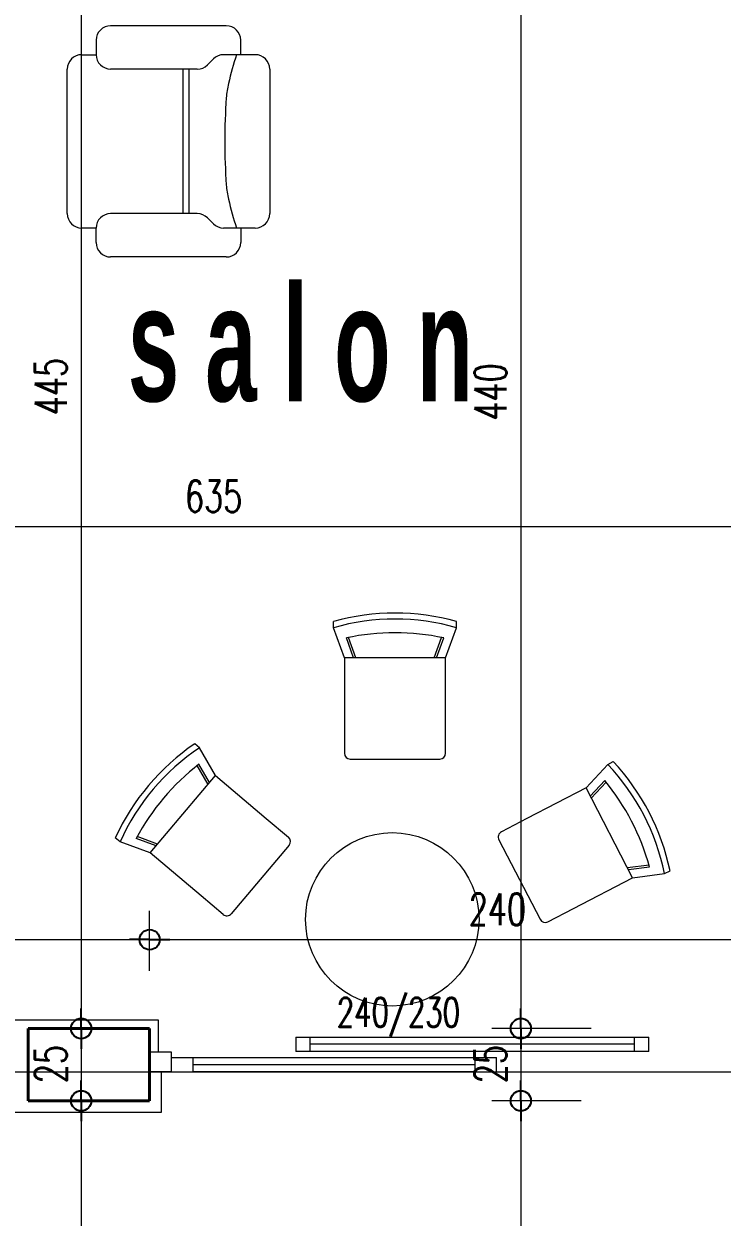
# Model space of a CAD drawing. Header units: millimetres. Extents: x 2016.56 to 2021.8, y 13721.83 to 13722.48.
# Drawn here: x 2017.7826 to 2017.8309, y 13722.0317 to 13722.1143 of the extents above; entities that cross this region are included whole.
import ezdxf

# ---------------------------------------------------------------- set-up
doc = ezdxf.new("R2010")
doc.units = ezdxf.units.MM
doc.linetypes.add('ACAD_ISO04W100', pattern=[30, 24, -3, 0, -3])
doc.layers.get('0').update_dxf_attribs({"lineweight": 20})
for name, color, linetype, lineweight in [('aks', 1, 'Continuous', 9), ('DH', 7, 'Continuous', 20), ('DUVAR', 4, 'Continuous', 40), ('DV', 7, 'Continuous', 20), ('PENCERE', 3, 'Continuous', 13), ('SIVA', 7, 'Continuous', 20), ('TEFRİŞ', 11, 'Continuous', 9), ('TEXT', 7, 'Continuous', 20)]:
    doc.layers.add(name, color=color, linetype=linetype, lineweight=lineweight)
doc.styles.get("Standard").update_dxf_attribs({"font": 'txt.shx', "width": 0.7, "height": 11})
doc.styles.add('style1', font='swisscbo.ttf', dxfattribs={"width": 0.75, "height": 11})

msp = doc.modelspace()

# ---------------------------------------------------------------- linework, layer by layer
for p, q in [((2017.796592881889, 13722.11418803751), (2017.788592881889, 13722.11418803751)), ((2017.787592881889, 13722.11318803751), (2017.787592881889, 13722.11218803751)), ((2017.797592881889, 13722.11218803751), (2017.797592881889, 13722.11318803751)), ((2017.786592881889, 13722.11218803751), (2017.787592881889, 13722.11218803751)), ((2017.798592881889, 13722.11218803751), (2017.796407095451, 13722.11218803751)), ((2017.785592881889, 13722.10118803751), (2017.785592881889, 13722.11118803751)), ((2017.794578668326, 13722.11118803751), (2017.788592881889, 13722.11118803751)), ((2017.793592881889, 13722.11118803751), (2017.793592881889, 13722.10118803751)), ((2017.793992881889, 13722.11118803751), (2017.793992881889, 13722.10118803751)), ((2017.795285775108, 13722.11148093073), (2017.79569998867, 13722.11189514429)), ((2017.799592881889, 13722.11118803751), (2017.799592881889, 13722.10118803751)), ((2017.794578668326, 13722.10118803751), (2017.788592881889, 13722.10118803751)), ((2017.795285775108, 13722.10089514429), (2017.79569998867, 13722.10048093073)), ((2017.787592881889, 13722.10018803751), (2017.786592881889, 13722.10018803751)), ((2017.787592881889, 13722.09918803751), (2017.787592881889, 13722.10018803751)), ((2017.798592881889, 13722.10018803751), (2017.796407095451, 13722.10018803751)), ((2017.797592881889, 13722.10018803751), (2017.797592881889, 13722.09918803751)), ((2017.796592881889, 13722.09818803751), (2017.788592881889, 13722.09818803751))]:
    msp.add_line(p, q)
at = {"color": 0, "lineweight": -2}
for p, q in [((2017.791290658595, 13722.05094238713), (2017.789890658595, 13722.05094238713)), ((2017.791290658595, 13722.05094238713), (2017.792690658595, 13722.05094238713)), ((2017.786555494502, 13722.04478914312), (2017.786555494502, 13722.04618914312)), ((2017.816969328937, 13722.04478914312), (2017.816969328937, 13722.04618914312)), ((2017.786555494502, 13722.04478914312), (2017.786555494502, 13722.04338914312)), ((2017.816969328937, 13722.04478914312), (2017.816969328937, 13722.04338914312)), ((2017.786555494502, 13722.03978914312), (2017.786555494502, 13722.04118914312)), ((2017.816969328937, 13722.03978914312), (2017.816969328937, 13722.04118914312)), ((2017.786555494502, 13722.03978914312), (2017.786555494502, 13722.03838914312)), ((2017.816969328937, 13722.03978914312), (2017.816969328937, 13722.03838914312))]:
    msp.add_line(p, q, dxfattribs=at)
for centre in [(2017.791290658595, 13722.05094238713), (2017.791290658595, 13722.05094238713), (2017.786555494502, 13722.04478914312), (2017.786555494502, 13722.04478914312), (2017.816969328937, 13722.04478914312), (2017.816969328937, 13722.04478914312), (2017.786555494502, 13722.03978914312), (2017.786555494502, 13722.03978914312), (2017.816969328937, 13722.03978914312), (2017.816969328937, 13722.03978914312)]:
    msp.add_circle(centre, 0.0007, dxfattribs=at)
for centre, radius, start, end in [((2017.788592881889, 13722.11318803751), 0.001, 90, 180), ((2017.796592881889, 13722.11318803751), 0.001, 0, 90), ((2017.786592881889, 13722.11118803751), 0.001, 90, 180), ((2017.788592881889, 13722.11218803751), 0.001, 180, 270), ((2017.796407095451, 13722.11118803751), 0.001, 90, 134.9999999078813), ((2017.822608666384, 13722.10411815172), 0.02656850674844015, 162.3176980427559, 166.7756578895289), ((2017.798592881889, 13722.11118803751), 0.001, 0, 90), ((2017.794578668326, 13722.11218803751), 0.001, 270, 314.9999999078813), ((2017.80290893141, 13722.10874751352), 0.006332139765410384, 166.7756578895289, 175.9145895764534), ((2017.838743410827, 13722.10618803751), 0.04225790812895719, 175.9145895764534, 180), ((2017.838743410827, 13722.10618803751), 0.04225790812896448, 180, 184.0854104235466), ((2017.80290893141, 13722.1036285615), 0.006332139765411811, 184.0854104235466, 193.2243421104711), ((2017.822608666384, 13722.1082579233), 0.02656850674841561, 193.2243421104711, 197.6823019572441), ((2017.786592881889, 13722.10118803751), 0.001, 180, 270), ((2017.788592881889, 13722.10018803751), 0.001, 90, 180), ((2017.794578668326, 13722.10018803751), 0.001, 45.00000009211871, 90), ((2017.796407095451, 13722.10118803751), 0.001, 225.0000000921187, 270), ((2017.798592881889, 13722.10118803751), 0.001, 270, 0), ((2017.788592881889, 13722.09918803751), 0.001, 180, 270), ((2017.796592881889, 13722.09918803751), 0.001, 270, 0)]:
    msp.add_arc(centre, radius, start, end)
at = {"layer": 'aks', "linetype": 'ACAD_ISO04W100', "ltscale": 2}
msp.add_line((2017.678471498505, 13722.04178914312), (2018.212109818685, 13722.04178914312), dxfattribs=at)
at = {"layer": 'DH'}
for p, q in [((2017.733690658595, 13722.07952882276), (2017.857890658595, 13722.07952882276)), ((2017.759690658595, 13722.05094238713), (2017.789890658595, 13722.05094238713)), ((2017.792690658595, 13722.05094238713), (2017.837890658595, 13722.05094238713))]:
    msp.add_line(p, q, dxfattribs=at)
at = {"layer": 'DH', "lineweight": 20}
msp.add_line((2017.791290658595, 13722.04878914312), (2017.791290658595, 13722.05294238713), dxfattribs=at)
msp.add_line((2017.791290658595, 13722.04878914312), (2017.791290658595, 13722.05294238713), dxfattribs=at)
at = {"layer": 'DUVAR'}
for p, q in [((2017.782890658595, 13722.04478914312), (2017.791290658595, 13722.04478914312)), ((2017.782890658595, 13722.04478914312), (2017.782890658595, 13722.03978914312)), ((2017.791290658595, 13722.03978914312), (2017.791290658595, 13722.04478914312)), ((2017.782890658595, 13722.03978914312), (2017.791290658595, 13722.03978914312))]:
    msp.add_line(p, q, dxfattribs=at)
at = {"layer": 'DV'}
for p, q in [((2017.786555494502, 13722.13238914312), (2017.786555494502, 13722.04618914312)), ((2017.816969328937, 13722.13138914312), (2017.816969328937, 13722.04618914312)), ((2017.786555494502, 13722.04338914312), (2017.786555494502, 13722.04118914312)), ((2017.816969328937, 13722.04338914312), (2017.816969328937, 13722.04118914312)), ((2017.786555494502, 13722.03838914312), (2017.786555494502, 13721.99918914312)), ((2017.816969328937, 13722.03838914312), (2017.816969328937, 13721.99918914312))]:
    msp.add_line(p, q, dxfattribs=at)
at = {"layer": 'DV', "lineweight": 20}
for p, q in [((2017.787290658595, 13722.04478914312), (2017.784555494502, 13722.04478914312)), ((2017.787290658595, 13722.04478914312), (2017.784555494502, 13722.04478914312)), ((2017.821830076418, 13722.04478914312), (2017.814969328937, 13722.04478914312)), ((2017.821830076418, 13722.04478914312), (2017.814969328937, 13722.04478914312)), ((2017.787290658595, 13722.03978914312), (2017.784555494502, 13722.03978914312)), ((2017.787290658595, 13722.03978914312), (2017.784555494502, 13722.03978914312)), ((2017.821129993766, 13722.03978914312), (2017.814969328937, 13722.03978914312)), ((2017.821129993766, 13722.03978914312), (2017.814969328937, 13722.03978914312))]:
    msp.add_line(p, q, dxfattribs=at)
at = {"layer": 'PENCERE', "extrusion": (-2.96739112798061e-20, 1.224606317870375e-16, -1)}
for p, q in [((2017.801406481746, 13722.04420404764), (2017.80140672406, 13722.04320404764)), ((2017.802386278798, 13722.04320404764), (2017.802386036484, 13722.04420404761)), ((2017.824830318761, 13722.04320404764), (2017.824830076447, 13722.04420404761))]:
    msp.add_line(p, q, dxfattribs=at)
at = {"layer": 'PENCERE'}
for p, q in [((2017.801406481746, 13722.04420404764), (2017.825830076418, 13722.04420404764)), ((2017.824830198366, 13722.04370404764), (2017.802386278798, 13722.04370404764)), ((2017.825830076418, 13722.04320404764), (2017.825830076418, 13722.04420404764)), ((2017.791290658595, 13722.04318914312), (2017.792790658595, 13722.04318914312)), ((2017.792790658595, 13722.04318914312), (2017.792790658595, 13722.04178914312)), ((2017.792790658595, 13722.04278914312), (2017.792790658595, 13722.04178914312)), ((2017.792790658595, 13722.04278914312), (2017.794290658595, 13722.04278914312)), ((2017.794290658595, 13722.04178914312), (2017.794290658595, 13722.04278914312)), ((2017.794290658595, 13722.04278914312), (2017.813790658595, 13722.04278914312)), ((2017.825830076418, 13722.04320404764), (2017.80140672406, 13722.04320404764)), ((2017.813790658595, 13722.04278914312), (2017.815290658595, 13722.04278914312)), ((2017.813790658595, 13722.04278914312), (2017.813790658595, 13722.04178914312)), ((2017.815290658595, 13722.04178914312), (2017.815290658595, 13722.04278914312)), ((2017.792790658595, 13722.04178914312), (2017.791290658595, 13722.04178914312)), ((2017.792790658595, 13722.04178914312), (2017.794290658595, 13722.04178914312)), ((2017.813790658595, 13722.04228914312), (2017.794290658595, 13722.04228914312)), ((2017.813790658595, 13722.04178914312), (2017.794290658595, 13722.04178914312)), ((2017.813790658595, 13722.04178914312), (2017.815290658595, 13722.04178914312))]:
    msp.add_line(p, q, dxfattribs=at)
at = {"layer": 'SIVA'}
for p, q in [((2017.757690658595, 13722.04538914312), (2017.791890658595, 13722.04538914312)), ((2017.791890658595, 13722.04538914312), (2017.791890658595, 13722.04318914312)), ((2017.792090658595, 13722.04178914312), (2017.792090658595, 13722.03898914312)), ((2017.792090658595, 13722.03898914312), (2017.757490658595, 13722.03898914312))]:
    msp.add_line(p, q, dxfattribs=at)
at = {"layer": 'TEFRİŞ'}
for p, q in [((2017.804004304743, 13722.07252971127), (2017.804004304743, 13722.07296005643)), ((2017.804763758616, 13722.07044197448), (2017.804004304743, 13722.07252971127)), ((2017.811763758617, 13722.07044197448), (2017.812523212491, 13722.07252971127)), ((2017.812523212491, 13722.07252971127), (2017.812523212491, 13722.07296005643)), ((2017.805402223989, 13722.07044197448), (2017.804897745942, 13722.07182878337)), ((2017.805558770207, 13722.07044197448), (2017.805042022801, 13722.0718625118)), ((2017.810968747026, 13722.07044197448), (2017.811485494432, 13722.0718625118)), ((2017.811125293244, 13722.07044197448), (2017.811629771291, 13722.07182878337)), ((2017.811763758617, 13722.07044197448), (2017.804763758616, 13722.07044197448)), ((2017.804763758616, 13722.07044197448), (2017.804763758616, 13722.06584197448)), ((2017.811763758617, 13722.06584197448), (2017.811763758617, 13722.07044197448)), ((2017.804763758616, 13722.06584197448), (2017.804763758616, 13722.06384197448)), ((2017.811763758617, 13722.06384197448), (2017.811763758617, 13722.06584197448)), ((2017.7947374539, 13722.06422230531), (2017.794408569781, 13722.06449985205)), ((2017.795843169905, 13722.06229544071), (2017.7947374539, 13722.06422230531)), ((2017.805163758617, 13722.06344197448), (2017.811363758617, 13722.06344197448)), ((2017.822977738012, 13722.06307556652), (2017.823359618729, 13722.06327397033)), ((2017.795330435257, 13722.06168786634), (2017.794578084261, 13722.06299894305)), ((2017.79543139815, 13722.06180750418), (2017.794696910551, 13722.06308745143)), ((2017.821475251317, 13722.06143912256), (2017.822977738012, 13722.06307556652)), ((2017.791328591024, 13722.05694580731), (2017.795843169905, 13722.06229544071)), ((2017.795843169905, 13722.06229544071), (2017.799358643283, 13722.05932871745)), ((2017.821769605659, 13722.06087255963), (2017.822767653836, 13722.06195959082)), ((2017.821841778811, 13722.06073364327), (2017.822864100416, 13722.06184711204)), ((2017.821475251317, 13722.06143912256), (2017.81739329231, 13722.05931836547)), ((2017.824702490376, 13722.05522744581), (2017.821475251317, 13722.06143912256)), ((2017.799358643283, 13722.05932871745), (2017.800887109969, 13722.05803883776)), ((2017.81739329231, 13722.05931836547), (2017.815618527524, 13722.05839629716)), ((2017.789243270899, 13722.05771187196), (2017.788914386779, 13722.0579894187)), ((2017.791328591024, 13722.05694580731), (2017.789243270899, 13722.05771187196)), ((2017.791740362779, 13722.05743374383), (2017.790355159198, 13722.05794261319)), ((2017.791841325672, 13722.05755338167), (2017.790422432697, 13722.05807462719)), ((2017.80093482737, 13722.05747516849), (2017.796936200361, 13722.05273692176)), ((2017.815447988227, 13722.05785693055), (2017.818306399965, 13722.05235515971)), ((2017.794844064402, 13722.05397908404), (2017.791328591024, 13722.05694580731)), ((2017.824335962882, 13722.0559329251), (2017.825834760891, 13722.05612928877)), ((2017.824408136035, 13722.05579400874), (2017.825871347429, 13722.05598571006)), ((2017.820620531368, 13722.05310668871), (2017.824702490376, 13722.05522744581)), ((2017.824702490376, 13722.05522744581), (2017.826905245415, 13722.05551603777)), ((2017.826905245415, 13722.05551603777), (2017.827287126132, 13722.05571444159)), ((2017.796372531088, 13722.05268920436), (2017.794844064402, 13722.05397908404)), ((2017.818845766582, 13722.05218462041), (2017.820620531368, 13722.05310668871))]:
    msp.add_line(p, q, dxfattribs=at)
msp.add_circle((2017.808075568403, 13722.05234854594), 0.006, dxfattribs=at)
for centre, radius, start, end in [((2017.808263758616, 13722.05761890583), 0.0159214901609156, 74.48274338478406, 105.5172566152159), ((2017.808263758616, 13722.05771058852), 0.01541912275357529, 73.96378477491474, 106.0362152250852), ((2017.808263758616, 13722.05585716075), 0.01632246213743743, 78.0990935779343, 101.9009064220657), ((2017.803385697086, 13722.05135051616), 0.0159214901609156, 124.3215785462121, 155.3560913527398), ((2017.803315630122, 13722.05140964598), 0.01541912275357529, 123.8026196746951, 155.8750502725594), ((2017.805163758617, 13722.06384197448), 0.0004, 180, 270), ((2017.811363758617, 13722.06384197448), 0.0003999999999996362, 270, 0), ((2017.811709905503, 13722.05242141161), 0.0159214901609156, 11.93660286157841, 42.97111599063309), ((2017.804732081418, 13722.05021429657), 0.01632246213743743, 127.9379284511922, 151.7397411348209), ((2017.811791263103, 13722.05246368046), 0.01541912275357529, 11.41764432868705, 43.49007480846154), ((2017.810146563938, 13722.05160918697), 0.01632246213743743, 15.55295291486714, 39.35476576829551), ((2017.815802941184, 13722.05804134421), 0.0003999999999997544, 117.4538595266302, 207.4538595566609), ((2017.800629134033, 13722.05773314443), 0.0003999999999997821, 319.8388351144293, 49.83883504910782), ((2017.796630507024, 13722.0529948977), 0.0003999999999996432, 229.8388350491078, 319.8388351144293), ((2017.818661352922, 13722.05253957337), 0.0003999999999991088, 207.4538595566609, 297.4538595266301)]:
    msp.add_arc(centre, radius, start, end, dxfattribs=at)

# ---------------------------------------------------------------- texts
at = {"layer": 'DH', "width": 0.7}
for s, p in [('635', (2017.793737325261, 13722.08052882276)), ('240', (2017.813365658595, 13722.05194238713))]:
    msp.add_text(s, height=0.0022, dxfattribs=at).set_placement(p)
at = {"layer": 'DV', "width": 0.7}
for s, p in [('445', (2017.785555494502, 13722.08723580979)), ('440', (2017.815969328937, 13722.08686414312)), ('25', (2017.785555494502, 13722.04100580979)), ('25', (2017.815969328937, 13722.04100580979))]:
    msp.add_text(s, height=0.0022, rotation=90, dxfattribs=at).set_placement(p)
at = {"layer": 'TEXT', "style": 'style1', "width": 0.7}
msp.add_text('s a l o n', height=0.008, dxfattribs=at).set_placement((2017.789775844113, 13722.08820730074))
at = {"layer": 'TEXT', "width": 0.7}
msp.add_text('240/230', height=0.002, dxfattribs=at).set_placement((2017.804239421081, 13722.04491428895))

doc.saveas('drawing.dxf')
